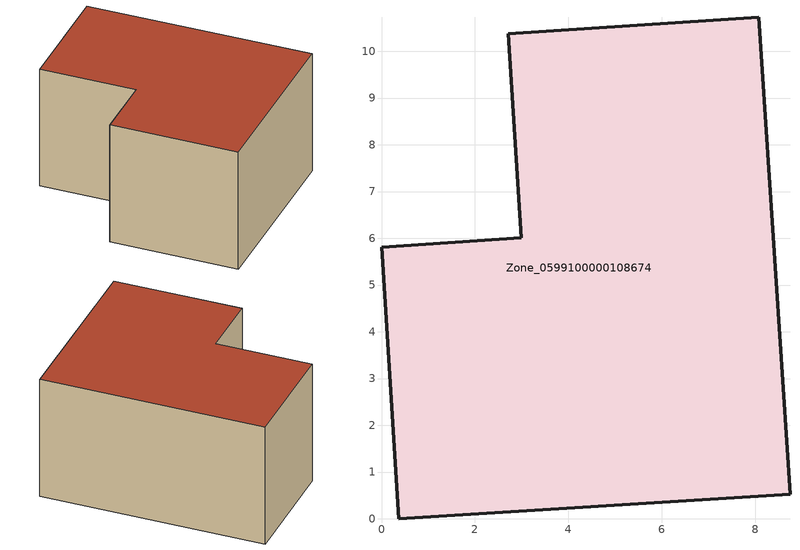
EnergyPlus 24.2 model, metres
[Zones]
Zone_0599100000108674
 floor ground (C_G): 8.74,0.53 0.37,0 0,5.81 2.99,6.02 2.71,10.38 8.07,10.73 z0
 wall outside (C_F): 0.37,0 8.74,0.53 8.07,10.73 2.71,10.38 2.99,6.02 0,5.81 0.37,0 z0:5.81
 roof outside (C_R): 0,5.81 0.37,0 8.74,0.53 8.07,10.73 2.71,10.38 2.99,6.02 z5.81
[BUILDING]
Pand.0599100000108674: North Axis=0; Terrain=City; Loads Convergence Tolerance Value=0.04; Temperature Convergence Tolerance Value=0.4; Solar Distribution=FullExterior; Maximum Number of Warmup Days=25; Minimum Number of Warmup Days=1
[Site:Location]
Rotterdam.The.Hague.AP_ZH_NLD Design_Conditions: Latitude=51.96; Longitude=4.45; Time Zone=1; Elevation=-4.5
[SITE:GROUNDTEMPERATURE:BUILDINGSURFACE]
18, 18, 18, 18, 18, 18, 18, 18, 18, 18, 18, 18
[MATERIAL] Thermal Absorptance=0.9; Solar Absorptance=0.7; Visible Absorptance=0.7
Name | Roughness | Thickness | Conductivity | Density | Specific Heat
G.TC.1946-1964 | MediumSmooth | 0.15 | 1 | 540 | 1210
F.TC.1946-1964 | Rough | 0.3 | 0.857143 | 1920 | 840
R.TC.1946-1964 | MediumRough | 0.2 | 0.235294 | 1500 | 1000
[CONSTRUCTION]
C_G: G.TC.1946-1964
C_F: F.TC.1946-1964
C_R: R.TC.1946-1964
[ZONE]
Zone_0599100000108674: Type=1; Multiplier=1; Ceiling Height=Autocalculate; Volume=Autocalculate; Floor Area=autocalculate; Part of Total Floor Area=Yes
[ZONEINFILTRATION:DESIGNFLOWRATE]
Infil_Zone_0599100000108674: Zone or ZoneList or Space or SpaceList=Zone_0599100000108674; Schedule=AlwaysOn; Design Flow Rate Calculation Method=Flow/Area; Flow Rate per Floor Area=0.003; Constant Term Coefficient=1; Temperature Term Coefficient=0; Velocity Term Coefficient=0; Velocity Squared Term Coefficient=0
[HVACTEMPLATE:ZONE:IDEALLOADSAIRSYSTEM]
Zone_0599100000108674: Maximum Heating Supply Air Temperature=50; Minimum Cooling Supply Air Temperature=13; Maximum Heating Supply Air Humidity Ratio=0.0156; Minimum Cooling Supply Air Humidity Ratio=0.0077; Heating Limit=NoLimit; Cooling Limit=NoLimit; Dehumidification Control Type=ConstantSensibleHeatRatio; Cooling Sensible Heat Ratio=0.7; Dehumidification Setpoint=60; Humidification Control Type=None; Humidification Setpoint=30; Outdoor Air Method=None; Outdoor Air Flow Rate per Person=0.00944; Outdoor Air Flow Rate per Zone Floor Area=0; Outdoor Air Flow Rate per Zone=0; Demand Controlled Ventilation Type=None; Outdoor Air Economizer Type=NoEconomizer; Heat Recovery Type=None; Sensible Heat Recovery Effectiveness=0.7; Latent Heat Recovery Effectiveness=0.65
[ZONECONTROL:THERMOSTAT]
ThermostatControl_Zone_0599100000108674: Zone or ZoneList=Zone_0599100000108674; Control Type Schedule=DualSetpointControlType; Control 1=Thermostat_Zone_0599100000108674; Temperature Difference Between Cutout And Setpoint=0
[THERMOSTATSETPOINT:DUALSETPOINT]
Thermostat_Zone_0599100000108674: Heating Setpoint Temperature Schedule=HeatingSetpoint_Zone_0599100000108674; Cooling Setpoint Temperature Schedule=CoolingSetpoint_Zone_0599100000108674
[SCHEDULE:COMPACT]
HeatingSetpoint_Zone_0599100000108674: Through: 12/31, For: AllDays, Until: 24:00, 21
CoolingSetpoint_Zone_0599100000108674: Through: 12/31, For: AllDays, Until: 24:00, 24
DualSetpointControlType: Through: 12/31, For: AllDays, Until: 24:00, 4
AlwaysOn: Through: 12/31, For: AllDays, Until: 24:00, 1
